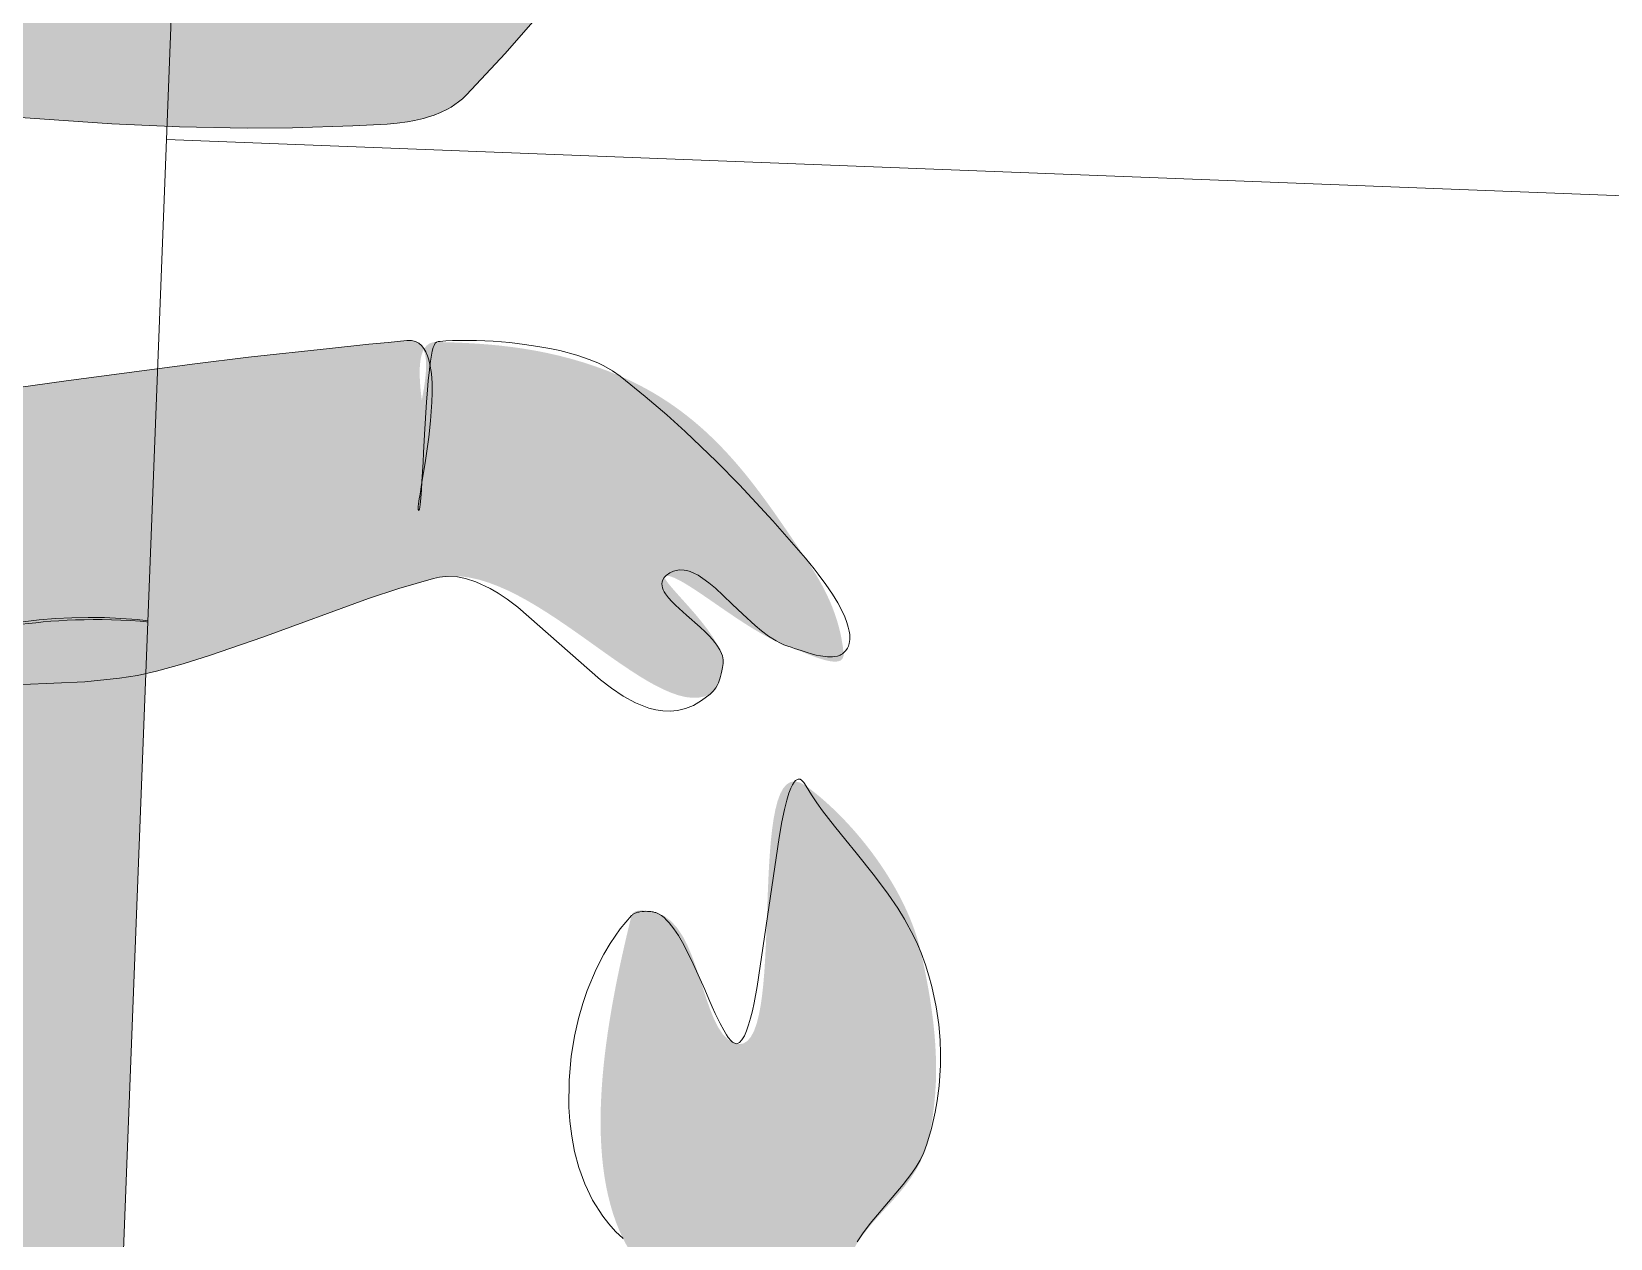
# Model space of a CAD drawing. Header units: millimetres. Extents: x 17924 to 83548, y -4690 to 56252.
# Drawn here: x 79420.5 to 79854.4, y 51756.9 to 52088.5 of the extents above; entities that cross this region are included whole.
import ezdxf

# ---------------------------------------------------------------- set-up
doc = ezdxf.new("R2010")
doc.units = ezdxf.units.MM
doc.header["$MEASUREMENT"] = 0
for name, color, linetype, lineweight in [('FURN-FREE', 1, 'Continuous', 0), ('PRES-FILL', 7, 'Continuous', 0), ('PRES-PEOP', 42, 'Continuous', 0)]:
    doc.layers.add(name, color=color, linetype=linetype, lineweight=lineweight)

# ---------------------------------------------------------------- blocks, each defined once
blk = doc.blocks.new('ANT_11')
at = {"color": 0, "linetype": 'ByBlock', "lineweight": -2}
for p, q in [((-190.0079999999871, -176.9710000000341), (-240.1239999999889, -227.2660000000178)), ((-180.8859999999986, -184.8450000000157), (-231.6219999999812, -235.7580000000016)), ((-240.1019999999735, -235.7510000000184), (-240.1239999999852, -235.7600000000384))]:
    blk.add_line(p, q, dxfattribs=at)
for centre, radius, start, end in [((-235.8759852194598, -231.491388148861), 6.000000000000006, 135.1867472222222, 225.1567888888889), ((-235.8691630907961, -231.5142489645223), 6.000000000000013, 224.9720888888888, 315.070525)]:
    blk.add_arc(centre, radius, start, end, dxfattribs=at)
at = {"color": 0, "linetype": 'ByBlock', "lineweight": -2, "extrusion": (0, 0, -0.9999999999999998)}
blk.add_ellipse((5.602729983107565, -66.64335468209174), major_axis=(-249.9564442699204, 4.666472751250908), ratio=0.7200000000000006, start_param=4.7115489922008, end_param=6.283185307179586, dxfattribs=at)
blk = doc.blocks.new('*U83')
at = {"extrusion": (0, 0, -1)}
h = blk.add_hatch(color=7, dxfattribs=at)
edge = h.paths.add_edge_path()
edge.add_arc((189.5230698579689, 3.894953851111495), 436.8134136936625, 181.1704888888889, 216.0554083333334, ccw=False)
edge.add_line((-247.1991972945398, -5.028036447511113), (-248.1122242495767, -5.046691238017956))
edge.add_arc((201.1721346928534, -2.019808004082734), 449.2945550665204, 145.5010833333334, 180.3860027777778, ccw=False)
edge.add_ellipse((-178.4381762329576, 231.5083815634316), major_axis=(-9.330090363337064, -20.94804797271573), ratio=0.923917886615076, start_angle=90.93216388888891, end_angle=180, ccw=False)
edge.add_line((-158.93467380316, 223.2300806680323), (-158.9509580197773, 223.2407149623832))
edge.add_arc((738.9849474954972, -123.8838094883686), 962.6963830246395, 158.8644694444445, 161.6479117317408)
edge.add_line((-174.7483423471422, 179.2264030120532), (-174.8475005683285, 179.2592964940231))
edge.add_line((-174.8475005683285, 179.2592964940231), (-174.7632560480706, 179.1814415873559))
edge.add_arc((738.9849474954972, -123.8838094883686), 962.6963830246395, 161.6507310214406, 167.9826)
edge.add_line((-202.6133815909998, 76.55798393367513), (-202.6133855943626, 76.55796512744928))
edge.add_ellipse((-185.3627297544008, 78.62026789307856), major_axis=(11.42001704835106, 18.85645010637372), ratio=0.710141361513294, start_angle=119.0379527777778, end_angle=229.6584777777778)
edge.add_line((-182.5489720905462, 60.2323849607892), (-182.7609163116576, 60.28017894514051))
edge.add_ellipse((70.28633080802683, 3.22126388597826), major_axis=(-259.9547020407177, -4.853131661300878), ratio=0.96153846153846, start_angle=323.43319051925664, end_angle=345.69466111111115, ccw=False)
edge.add_line((-141.2796922553534, 148.2373896328209), (-141.2795005683147, 148.2372964940441))
edge.add_line((-141.2795005683147, 148.2372964940441), (-141.2796552746731, 148.2374394665312))
edge.add_ellipse((70.28633080802683, 3.22126388597826), major_axis=(-259.9547020407177, -4.853131661300878), ratio=0.96153846153846, start_angle=270, end_angle=323.43317649861206, ccw=False)
edge.add_line((65.61985805675795, 253.1777081558939), (65.619381362485, 253.1770107808297))
edge.add_ellipse((70.28585411373933, 3.220566510932258), major_axis=(-4.666472751250971, 249.9564442699204), ratio=0.720000000000001, start_angle=-90.04779895583567, end_angle=0, ccw=False)
edge.add_line((250.2583243620651, 6.371899793581038), (250.2582958129518, 6.373381804277199))
edge.add_line((250.2582958129351, 6.373381804274686), (250.25835027844, 6.370465271520516))
edge.add_line((250.2583502784466, 6.370465271524292), (250.2583243620631, 6.371899793581223))
edge.add_ellipse((70.29369377164403, 2.800639684097405), major_axis=(-4.731426504006933, 253.4356479310827), ratio=0.7101157289572861, start_angle=180, end_angle=270.04779272652974, ccw=False)
edge.add_line((75.02512027566263, -250.6350082469944), (75.02560038452793, -250.634500917331))
edge.add_ellipse((70.35912763325905, -0.6780566474044463), major_axis=(-259.9547020407177, -4.853131661300878), ratio=0.96153846153846, start_angle=13.919233333333295, end_angle=90, ccw=False)
edge.add_line((-180.8396707460925, -65.51667338454354), (-182.3148174292, -65.89743086454473))
edge.add_ellipse((-185.5519017691986, -84.89032965886508), major_axis=(12.11588146826803, -18.41705503726557), ratio=0.7751110379519799, start_angle=129.7219388888889, end_angle=240.9620472222222)
edge.add_line((-203.9136546580557, -84.16156648722244), (-203.9136485167255, -84.16158838126285))
edge.add_arc((731.623036994366, 178.2582157786601), 971.6445047199426, 195.6689083333333, 204.786883102424)
edge.add_line((-150.507241983214, -229.0981570245458), (-150.5065005683136, -229.1007035059665))
edge.add_line((-150.5065005683136, -229.1007035059665), (-150.5061343833659, -229.1005555235788))
edge.add_line((-150.5061343833659, -229.1005555235788), (-150.5055005683244, -229.0987035059734))
edge.add_line((-150.5055005683244, -229.0987035059734), (-150.5383184758102, -228.9914209544877))
edge.add_ellipse((-169.6711985432921, -238.089789751888), major_axis=(-19.0190367966044, -9.336634261293675), ratio=0.7660621444968636, start_angle=90, end_angle=179.0678361111111, ccw=False)
edge.add_line((-162.5187564786611, -252.6595538665424), (-163.6179454810772, -253.1991566765755))
at = {"color": 0}
blk.add_rational_spline([(163.6179454810626, -253.1991566765719), (244.395638061862, -142.2440036543048), (247.1991972945398, -5.028036447511113), (247.6557107720582, -5.037363842762716), (248.1122242495767, -5.046691238017956), (249.0632559276273, 136.1162228151916), (169.1080861778319, 252.4564290876879), (150.0661567962525, 243.975309043275), (158.9346738031454, 223.2300806680214), (158.9428159114614, 223.2353978152059), (158.9509580197773, 223.2407149623832), (167.384311715854, 201.4254568799588), (174.7483423471422, 179.2264030120677), (174.7979214577354, 179.2428497530418), (174.8475005683285, 179.2592964940231), (174.8053783081996, 179.2203690406895), (174.7632560480706, 179.1814415873559), (191.5264878287999, 128.6399398121866), (202.6133815909852, 76.55798393368241), (202.6133835926739, 76.5579745305622), (202.6133855943626, 76.55796512744928), (207.6479790385492, 47.05271919769075), (182.5489720905753, 60.23238496079648), (182.6549442010873, 60.25628195296304), (182.7609163116576, 60.28017894514051), (171.0129643532273, 108.1699772470056), (141.2796922553534, 148.2373896328099), (141.2795964118268, 148.2373430634252), (141.2795005683147, 148.2372964940441), (141.2795779215085, 148.2373679802877), (141.2796552746731, 148.2374394665312), (65.21804999948654, 250.7350764623698), (-65.61985805678705, 253.1777081559012), (-65.6196197096142, 253.1773594683618), (-65.619381362485, 253.1770107808297), (-245.7382225845795, 256.5396752922825), (-250.2583243620611, 6.37189979357936), (-250.2583100890624, 6.372640798970679), (-250.2582958129642, 6.373381804281962), (-250.2583230456803, 6.37192353789942), (-250.25835027844, 6.370465271520516), (-250.258337321764, 6.371182532588136), (-250.2583243620611, 6.37189979357936), (-255.143941914881, -247.2723441011549), (-75.02512027566263, -250.6350082469871), (-75.02536033009528, -250.6347545821664), (-75.02560038452793, -250.634500917331), (128.3684962365078, -254.4316945140672), (180.8396707460925, -65.51667338452171), (181.5772440876608, -65.70705212454413), (182.3148174292, -65.89743086454473), (209.2685806552181, -53.96520079177208), (203.9136546580412, -84.16156648723336), (203.9136515873979, -84.16157743424264), (203.9136485167255, -84.16158838126285), (182.9888989878091, -158.7591245014337), (150.507241983214, -229.0981570245385), (150.5068712757493, -229.0994302652543), (150.5065005683136, -229.1007035059665), (150.5063174758543, -229.1006295147745), (150.5061343833659, -229.1005555235788), (150.5058174758451, -229.0996295147743), (150.5055005683244, -229.0987035059734), (150.5219095220818, -229.0450622302269), (150.5383184758102, -228.9914209544877), (143.8066565910995, -243.4735979856268), (162.5187564787047, -252.6595538665533), (163.0683509798837, -252.9293552715571), (163.6179454810626, -253.1991566765719)], [1, 0.954018458761833, 1, 1, 1, 0.954018458761833, 1, 0.7128353987122346, 1, 1, 1, 0.9997050096312174, 1, 1, 1, 1, 1, 0.9984737766805626, 1, 1, 1, 0.5691322564512941, 1, 1, 1, 0.9811892478442809, 1, 1, 1, 1, 1, 0.8932412642455915, 1, 1, 1, 0.7068117680607829, 1, 0.9999999999957255, 1, 1, 1, 0.999999999995883, 1, 0.7068118065158087, 1, 1, 1, 0.7875766260787885, 1, 1, 1, 0.5646781698281227, 1, 1, 1, 0.9968360298930732, 1, 1, 1, 1, 1, 1, 1, 1, 1, 0.7128353987122346, 1, 1, 1], degree=2, knots=[0, 0, 0, 0.03448275862068965, 0.03448275862068965, 0.06896551724137931, 0.06896551724137931, 0.1034482758620689, 0.1034482758620689, 0.1379310344827586, 0.1379310344827586, 0.1724137931034482, 0.1724137931034482, 0.2068965517241378, 0.2068965517241378, 0.2241379310344826, 0.2241379310344826, 0.2413793103448275, 0.2413793103448275, 0.2758620689655172, 0.2758620689655172, 0.3103448275862069, 0.3103448275862069, 0.3448275862068964, 0.3448275862068964, 0.3793103448275861, 0.3793103448275861, 0.4137931034482755, 0.4137931034482755, 0.4310344827586206, 0.4310344827586206, 0.4482758620689654, 0.4482758620689654, 0.4827586206896549, 0.4827586206896549, 0.5172413793103448, 0.5172413793103448, 0.5517241379310345, 0.5517241379310345, 0.5862068965517239, 0.5862068965517239, 0.6206896551724138, 0.6206896551724138, 0.6551724137931033, 0.6551724137931033, 0.6896551724137929, 0.6896551724137929, 0.7241379310344825, 0.7241379310344825, 0.7586206896551724, 0.7586206896551724, 0.7931034482758622, 0.7931034482758622, 0.8275862068965517, 0.8275862068965517, 0.8620689655172412, 0.8620689655172412, 0.8965517241379309, 0.8965517241379309, 0.9051724137931034, 0.9051724137931034, 0.9137931034482757, 0.9137931034482757, 0.9224137931034483, 0.9224137931034483, 0.9310344827586206, 0.9310344827586206, 0.9655172413793103, 0.9655172413793103, 1, 1, 1], dxfattribs=at)
at = {"color": 0, "linetype": 'Continuous', "lineweight": 0, "rotation": 270}
blk.add_blockref('ANT_11', (-3.642499431662145, 8.823296494039823), dxfattribs=at)
blk = doc.blocks.new('SERIES 7_11')
at = {"color": 0, "linetype": 'Continuous', "lineweight": 0, "rotation": 89.99999999999997}
blk.add_blockref('*U83', (-5.046691238014319, -248.1122242495767), dxfattribs=at)
blk = doc.blocks.new('*U147')
at = {"color": 7, "linetype": 'ByBlock', "lineweight": -2}
blk.add_wipeout([(-341.44641953966493, 913.8688648293748), (410.9570127338445, 884.7916420746908), (341.44637451484573, -913.8685400458489), (-410.9570577586637, -884.7913172911649)], dxfattribs=at).dxf.layer = 'PRES-FILL'
at = {"layer": 'FURN-FREE', "linetype": 'ByBlock', "lineweight": -2, "flags": 128}
blk.add_lwpolyline([(-410.9570577586783, -884.7913172911649), (-341.4464195396649, 913.8688648293755), (410.9570127338593, 884.7916420746915), (341.446374514846, -913.8685400458489), (-410.9570577586783, -884.7913172911649)], close=True, dxfattribs=at)
blk = doc.blocks.new('*U148')
at = {"color": 7, "linetype": 'ByBlock', "lineweight": -2}
blk.add_wipeout([(-341.4464195396576, 913.8688648293748), (410.9570127338446, 884.7916420746908), (341.44637451484584, -913.8685400458489), (-410.9570577586564, -884.7913172911649)], dxfattribs=at).dxf.layer = 'PRES-FILL'
at = {"layer": 'FURN-FREE', "linetype": 'ByBlock', "lineweight": -2, "flags": 128}
blk.add_lwpolyline([(-410.957057758671, -884.7913172911649), (-341.4464195396577, 913.8688648293755), (410.9570127338666, 884.7916420746915), (341.446374514846, -913.8685400458489), (-410.957057758671, -884.7913172911649)], close=True, dxfattribs=at)
blk = doc.blocks.new('*U144')
at = {"layer": 'PRES-FILL', "color": 7, "linetype": 'ByBlock', "lineweight": -2, "rotation": 90}
blk.add_blockref('*U147', (-14.53843956303899, -376.201850945552), dxfattribs=at)
blk.add_blockref('*U148', (-43.61566231772304, -1128.605283219062), dxfattribs=at)
blk = doc.blocks.new('*U149')
at = {"layer": 'PRES-FILL', "linetype": 'ByBlock', "lineweight": -2}
h = blk.add_hatch(color=0, dxfattribs=at)
edge = h.paths.add_edge_path(flags=16)
edge.add_spline(control_points=[(-87.07831214771431, -291.0744552105898), (-88.89239608471689, -288.4548494401097), (-89.38684500839736, -283.2889002702868), (-89.4902516684233, -277.4036297993007)], knot_values=[0, 0, 0, 0, 1, 1, 1, 1], degree=3, periodic=0)
edge.add_spline(control_points=[(-89.4902516684233, -277.4036297993007), (-94.07544578357192, -264.2978469137888), (-102.2647964179487, -248.1244687475701), (-94.97166972408013, -247.5728208029614), (-87.9513761526614, -247.0418098000519), (-89.72454525638022, -264.0690811901877), (-89.4902516684233, -277.4036297993007)], knot_values=[0, 0, 0, 0, 0.5095306753181346, 0.5095306753181346, 0.5095306753181346, 1, 1, 1, 1], degree=3, periodic=0)
edge.add_spline(control_points=[(-89.4902516684233, -277.4036297993007), (-87.52906642857124, -283.0092524418287), (-86.22724547806138, -288.0536722698598), (-87.07831214771431, -291.0744552105898)], knot_values=[0, 0, 0, 0, 1, 1, 1, 1], degree=3, periodic=0)
edge.add_spline(control_points=[(-87.07831214771431, -291.0744552105898), (-85.95999222937098, -292.6893514408584), (-84.34017201395181, -293.3365619410179), (-82.00130538470694, -292.5880610099848), (-63.59383381527732, -286.6971694839594), (-44.85866232332774, -280.6748171649233), (-26.44999149462092, -274.1039725800219), (-3.97733023649198, -266.0825154139602), (18.35495155211538, -258.1142490278435), (40.76494914462091, -249.8098054022121), (62.09082103249966, -241.9071048271726), (84.0254556608561, -234.3002088238427), (102.036338375372, -220.2868875461718), (117.4488240068895, -208.2952424799441), (129.9151441368449, -193.2241611071513), (142.6432244093739, -178.5923170648457), (163.0005941387935, -155.1900558744092), (182.8546414145967, -131.3060623629426), (203.2343677893514, -107.9247166534187), (213.1979345754517, -96.49367016923497), (224.2374659782072, -86.03110257819935), (234.3364193446469, -74.70105654421786), (246.7178919629514, -60.81024532424635), (254.7748833751684, -44.37492258180282), (259.7027346673713, -25.00474835188652), (268.8092894337751, 10.79088386117655), (269.3557246566634, 46.90065336131374), (252.6851600430091, 77.86553913385433), (241.2536237630411, 99.09914599222247), (227.3397290832945, 117.7993371364137), (211.966218272064, 135.6688070436066), (198.2174307192763, 151.6497725143417), (184.4468728898064, 167.5986870604829), (170.5998475073429, 183.4938566907222), (153.8705150601454, 202.6976618187909), (137.0851828110317, 221.9010084819602), (119.8497930294252, 240.5959913312254), (106.8232585273072, 254.7256885524839), (88.38601897297485, 262.3861756958795), (71.07116077227693, 271.4910562303266), (49.31172820176289, 282.9330808633968), (28.25311481850804, 292.6512301065668), (3.265834411547985, 297.327335357113), (-21.50146026012953, 301.9622726039088), (-44.73838342509407, 298.5593976669043), (-68.35236469293886, 290.7234910957341), (-91.13489496562397, 283.1634876956814), (-111.8712580557476, 273.757788462317), (-130.4584782136808, 259.7759117501701), (-157.4580053186364, 239.4660399101849), (-182.7918153615465, 217.5136692575034), (-207.6003872519068, 194.9019255928724), (-226.2076064091088, 177.9423975816317), (-243.9963418850675, 159.9594654293323), (-260.3465887236089, 140.7443127179722), (-265.3696622714924, 134.841091423732), (-270.0630620164739, 127.4894450132706), (-269.8281436665711, 119.5425549638749), (-269.0001458406623, 91.53279035793093), (-265.0361819725658, 65.12352676317096), (-263.1618364924216, 37.95410509096109), (-261.1843437510834, 9.289520726670162), (-260.2340487209731, -19.56111516160308), (-257.9202655615227, -48.25189084419981), (-257.6397211215808, -51.73062547019799), (-254.9934591089841, -54.59069810863002), (-254.183716304964, -58.03427320504852), (-253.3515663618164, -61.5731386399857), (-253.2291796873178, -65.17489315886633), (-253.4760670081887, -68.77246832681703), (-254.4084206014377, -82.3584723509266), (-267.5626279749704, -92.20125338995422), (-268.1809031531884, -106.6588880038762), (-268.9817591903702, -125.38596030396), (-262.4752963332285, -142.6908594273555), (-255.5529541847936, -157.7631315542094), (-248.2408484707412, -173.6840503381973), (-230.6169023986731, -188.9544215020287), (-215.094516461395, -195.9084356162057), (-194.6235048089729, -205.0794293369981), (-227.5421476998308, -119.8030906882777), (-210.4050449188508, -122.7259414140426), (-200.6489644701069, -124.3899080240517), (-194.8665631468466, -152.8433226549823), (-181.9270150395605, -153.2528445356438), (-179.8478432335978, -153.318647942433), (-175.6591534205072, -153.3011556875863), (-175.5916423200542, -151.0476115536439), (-174.6981617056008, -121.2229162775184), (-175.9042505497346, -84.15658467018511), (-191.9475750214187, -63.78702212477219), (-196.1806730426179, -58.41242815861187), (-202.363111061044, -54.4716279420245), (-209.6942834992806, -51.72211669215176)], knot_values=[0, 0, 0, 0, 0.004098381531734696, 0.004098381531734696, 0.004098381531734696, 0.03635368013720219, 0.03635368013720219, 0.03635368013720219, 0.07572982011414187, 0.07572982011414187, 0.07572982011414187, 0.1132010653974124, 0.1132010653974124, 0.1132010653974124, 0.14526640270913, 0.14526640270913, 0.14526640270913, 0.1965519000639748, 0.1965519000639748, 0.1965519000639748, 0.2216251747810174, 0.2216251747810174, 0.2216251747810174, 0.25236539637566, 0.25236539637566, 0.25236539637566, 0.3091726121130702, 0.3091726121130702, 0.3091726121130702, 0.3481271264153437, 0.3481271264153437, 0.3481271264153437, 0.3829647993414165, 0.3829647993414165, 0.3829647993414165, 0.4250540564899624, 0.4250540564899624, 0.4250540564899624, 0.4568651827461615, 0.4568651827461615, 0.4568651827461615, 0.4968419500255261, 0.4968419500255261, 0.4968419500255261, 0.5364667654958765, 0.5364667654958765, 0.5364667654958765, 0.5746963866582342, 0.5746963866582342, 0.5746963866582342, 0.630228181300859, 0.630228181300859, 0.630228181300859, 0.6718787961638446, 0.6718787961638446, 0.6718787961638446, 0.6846745725113127, 0.6846745725113127, 0.6846745725113127, 0.7297748169105458, 0.7297748169105458, 0.7297748169105458, 0.7773569765908894, 0.7773569765908894, 0.7773569765908894, 0.78312627708974, 0.78312627708974, 0.78312627708974, 0.7890552252170661, 0.7890552252170661, 0.7890552252170661, 0.8114455046014806, 0.8114455046014806, 0.8114455046014806, 0.8404477855449914, 0.8404477855449914, 0.8404477855449914, 0.8710830444871903, 0.8710830444871903, 0.8710830444871903, 0.9114849997865957, 0.9114849997865957, 0.9114849997865957, 0.9344856628054873, 0.9344856628054873, 0.9344856628054873, 0.9381814897131244, 0.9381814897131244, 0.9381814897131244, 0.9870941822375215, 0.9870941822375215, 0.9870941822375215, 1, 1, 1, 1], degree=3, periodic=0)
edge.add_line((-209.6942834992806, -51.72211669215176), (-193.9554313921253, -0.02416496869409457))
edge.add_spline(control_points=[(-193.9554313921253, -0.02416496869409457), (-187.0334699935629, 22.71264097993844), (-179.5682325628004, 45.27655141681316), (-171.546161338425, 67.66414764717047), (-163.0286974003247, 91.43426115246257), (-139.597424702326, 107.5570674201881), (-118.7270846086467, 121.8980210750015), (-107.4085535302875, 129.6754951798212), (-96.13803730571817, 136.5337036815472), (-80.50538087009045, 136.889317852736), (-68.37265735138499, 137.1653149897029), (-58.48686090827687, 133.788806689874), (-50.14550819518627, 127.2132180820481)], knot_values=[0, 0, 0, 0, 0.3242048070790112, 0.3242048070790112, 0.3242048070790112, 0.6684304659642469, 0.6684304659642469, 0.6684304659642469, 0.8551130404015013, 0.8551130404015013, 0.8551130404015013, 1, 1, 1, 1], degree=3, periodic=0)
edge.add_line((-50.14550819518627, 127.2132180820481), (-43.44551937066717, 121.931536357064))
edge.add_spline(control_points=[(-43.44551937066717, 121.931536357064), (-52.97537610729341, 111.9743174005416), (-61.70828375140263, 101.2227619635087), (-66.21967390885402, 86.38209284508775), (-72.00109886939754, 67.36351722244581), (-70.56204819519189, 51.92159684376384), (-65.78859446718707, 32.36011425747711), (-60.91834914840001, 12.4019823846611), (-52.41068678941519, -3.899051625005086), (-40.46282677569252, -16.59624482724757), (-29.76929379778448, -27.9604434435314), (-15.70692158867314, -35.86571801298123), (4.085994196764659, -37.78828460554359), (21.39602580967767, -39.46967853732349), (32.80868237356481, -32.61645050879451), (46.03115763617097, -27.68787525540392), (56.11757800570922, -23.92824017643579), (63.9562968332466, -4.318340353158419), (73.36998533710721, -9.364488506849739), (78.1778326130734, -11.94170461560134), (80.01234252595168, -18.39455939165782), (82.95708621910308, -23.17112827469828), (90.37560748163378, -35.20446003900724), (104.8919222977129, -43.48754374752752), (103.9488796295191, -59.94721314539493), (102.6316696437716, -82.93752061140549), (81.87161202233983, -92.77921701141167), (71.79374211271352, -109.5896862432273), (62.75094410454039, -124.6735957450437), (56.88481326241163, -143.0784906290646), (45.74386686026992, -155.8284881344443), (27.61782189119549, -176.5724195560615), (-8.65840409618977, -176.646729401371), (-33.86351756977092, -189.2710082729172), (-57.29500610371178, -201.0069461388048), (-80.00715993152699, -218.5647198101942), (-102.9092625649646, -230.2106602262211), (-126.4267073183, -242.1695080541685), (-170.3451343521592, -203.4649171256606), (-183.9370973616169, -215.0859390001569), (-185.4372476237768, -216.3685557200224), (-186.1864357418672, -221.3471233283926), (-185.6590915353736, -224.0190201072546), (-183.9894642690779, -232.4785265553364), (-161.5987339165295, -243.6861511579482), (-165.304747505128, -244.3993410344701), (-170.2820739892195, -245.3571839500801), (-189.8162513641873, -233.9521160573786), (-202.0941385273327, -232.4393783164996), (-206.979071861424, -231.8375139307464), (-219.1576623974688, -228.4554485970875), (-217.4211306994985, -233.8441241850087), (-214.2524660100171, -243.676888008602), (-208.3265807279677, -250.7895085956989), (-201.6973211800359, -257.1143157226034), (-184.8370183137158, -273.2002998294338), (-168.6169997198158, -289.9416467815608), (-141.3669247969956, -295.3527005507203), (-121.8067194644682, -299.236775111669), (-104.2733657353092, -296.6543974041851), (-90.11643816900323, -293.8974959615152), (-88.45242821298598, -293.5734488526068), (-87.50048847752623, -292.5729312999756), (-87.07831214771431, -291.0744552105898)], knot_values=[0, 0, 0, 0, 0.0445675321191511, 0.0445675321191511, 0.0445675321191511, 0.1016815997639398, 0.1016815997639398, 0.1016815997639398, 0.1599537725823565, 0.1599537725823565, 0.1599537725823565, 0.2121083342373425, 0.2121083342373425, 0.2121083342373425, 0.2577204674264914, 0.2577204674264914, 0.2577204674264914, 0.2925144935189276, 0.2925144935189276, 0.2925144935189276, 0.3102848248294786, 0.3102848248294786, 0.3102848248294786, 0.3550525854241348, 0.3550525854241348, 0.3550525854241348, 0.4175826737119677, 0.4175826737119677, 0.4175826737119677, 0.4736904586800346, 0.4736904586800346, 0.4736904586800346, 0.5649764407445235, 0.5649764407445235, 0.5649764407445235, 0.6498388415546573, 0.6498388415546573, 0.6498388415546573, 0.7369813565731338, 0.7369813565731338, 0.7369813565731338, 0.746599309966639, 0.746599309966639, 0.746599309966639, 0.7770507628045908, 0.7770507628045908, 0.7770507628045908, 0.817948298408715, 0.817948298408715, 0.817948298408715, 0.8342199689575515, 0.8342199689575515, 0.8342199689575515, 0.8639110295738617, 0.8639110295738617, 0.8639110295738617, 0.9394247835290591, 0.9394247835290591, 0.9394247835290591, 0.9936288375354178, 0.9936288375354178, 0.9936288375354178, 1, 1, 1, 1], degree=3, periodic=0)
at = {"layer": 'PRES-PEOP', "color": 0, "linetype": 'ByBlock', "lineweight": -2, "flags": 128}
for points in [[(-191.9475750214187, -63.78702212477219), (-189.5040250643069, -65.26958919978642), (-187.2617293823132, -66.88296579565213), (-185.206169463112, -68.6030276829697), (-181.5482860857883, -72.3428255036124), (-178.5052971238911, -76.28965615406923), (-175.9891626619501, -80.32973748685617), (-173.9238513571327, -84.37696573405992), (-172.2437142676936, -88.3672242785542), (-170.89208180469, -92.2537867166102), (-169.8200524298882, -96.0036108076747), (-168.3147673977073, -103.2412634664797), (-167.5325968429242, -109.7093551780708), (-167.2534597970225, -115.4001676263724), (-167.3166051426961, -120.3551464028133), (-167.6052678502456, -124.6395883325895), (-168.0352562648768, -128.3275830794882), (-169.1828798342322, -134.5897656260349), (-170.3707681088708, -139.0782116482442), (-171.4441127944156, -142.300549698426), (-173.3449133019021, -146.8623391751025), (-175.5916423200542, -151.0476115536439), (-175.7036089897156, -151.215258202632), (-175.8262205245992, -151.3704554177821), (-176.100216067789, -151.6513642717036), (-176.3961843057477, -151.8915964403568), (-176.7034226031683, -152.0970836052584), (-177.0138357816613, -152.2728724790941), (-177.3213960358989, -152.4232606597652), (-177.6217073328153, -152.5519110236637), (-178.2077751382894, -152.7620054489817), (-178.7350675093912, -152.9138326091779), (-179.1990503989073, -153.0232663653733), (-179.6013423318655, -153.1018234464864), (-179.9467115394364, -153.1578829062055), (-180.5265492062172, -153.2287533998315), (-180.9325004081475, -153.2602400729083), (-181.2159770212311, -153.2722730140522), (-181.4147901353426, -153.2750381161313), (-181.6878592868015, -153.2695082826685), (-181.9270150395605, -153.2528445356438), (-182.7723450115736, -153.0926194071944), (-183.6178674563271, -152.7960780844733), (-184.4597711638926, -152.384577894496), (-185.2947951085225, -151.8769934569136), (-186.1201668382128, -151.289975306805), (-187.7589403759921, -149.9106741459691), (-189.3335253903351, -148.3634662617551), (-190.833994849876, -146.7256945962727), (-192.2543686538993, -145.0554226736713), (-194.928652034956, -141.6672728101839), (-199.5227959751501, -135.4008429147507), (-201.17636442605, -133.0994515325583), (-202.5761802479537, -131.1697543575283), (-203.7578344365611, -129.5733349189686), (-204.7539239908219, -128.2655376250477), (-205.5933054127818, -127.2018574800168), (-206.9817719145067, -125.5530820840504), (-207.9488301371603, -124.5216283836198), (-208.6283581552707, -123.878834218398), (-209.5681391137332, -123.1479462350544), (-209.9999760732608, -122.8963000448421), (-210.4050449188508, -122.7259414140426), (-211.2457288901351, -122.6931477971957), (-211.9189719208516, -123.1504615921876), (-212.4476372963836, -124.021009457545), (-212.8519764119264, -125.2369664150174), (-213.1499009645631, -126.73860447068), (-213.3572282067762, -128.4734356990375), (-213.48790184682, -130.3954407113924), (-213.5541909374588, -132.4643742859771), (-213.5668688748556, -134.6451407124114), (-213.4652226238832, -139.3008626795054), (-210.750367791843, -180.5203447433742), (-210.6044036264066, -184.9221675002336), (-210.5898442481703, -188.3628860510507), (-210.6796920822817, -191.0028315913805), (-210.8475374018453, -192.9913929989852), (-211.0698757624195, -194.4601391920296), (-211.3270017938048, -195.5207514284702), (-211.6031124074943, -196.2655724643118), (-211.8860041874868, -196.7694465446548), (-212.4792619095097, -197.3000020137988), (-213.0109771955467, -197.3878397316294), (-213.4612373591081, -197.2699259672809), (-214.2233460126008, -196.7836297858594), (-215.094516461395, -195.9084356162057), (-216.9431585414713, -193.9037306267564), (-218.8887217529991, -192.0076651012641), (-220.8765170277038, -190.2103108446026), (-224.9574756220973, -186.7721050899854), (-228.8168392954685, -183.670464938361), (-232.3390673426184, -180.8681465314439), (-238.6375727081468, -175.722453588809), (-243.3068061953527, -171.623759817885), (-246.6843764396035, -168.3939929441549), (-249.108109938592, -165.8751712358062), (-252.5086330776103, -161.9285341158102), (-254.0805297094339, -159.8743513257796), (-255.5529541847936, -157.7631315542094), (-257.4047188281838, -154.8239074322337), (-259.0111872029811, -152.0029769082612), (-260.403537194361, -149.3069495555828), (-262.7180917376536, -144.1373304133012), (-264.4271269746241, -139.5152504266734), (-265.6809633134981, -135.4154726228735), (-266.5934675779281, -131.7991600067035), (-267.2508063731075, -128.6216903141758), (-268.0848495583632, -123.054327134887), (-268.4467165475071, -118.8930449340551), (-268.570094551018, -115.7912510284805), (-268.5177025775338, -111.1860857822903), (-268.1809031531884, -106.6588880038762), (-267.7981961938785, -104.2546962107881), (-267.2342927923746, -102.0345260632748), (-266.5500289969495, -99.97761912200076), (-265.7921000140486, -98.06654520111624), (-264.1325144066504, -94.51467941050942), (-257.4786575338949, -82.0695832768979), (-256.0261090453132, -78.86778199556284), (-255.0943708284613, -76.42123415876995)], [(40.76494914462091, -249.8098054022121), (7.179532870984985, -262.03921905483), (-26.44999149462092, -274.1039725800219), (-40.45319627050776, -278.9852138227288), (-61.69255383084237, -286.0139159115788), (-72.0484787831083, -289.3650337669533), (-77.08593230581027, -290.9934619253036), (-82.00130538470694, -292.5880610099848), (-83.24771084923123, -292.8542548067926), (-84.36881731300673, -292.8293482378649), (-85.37699652161973, -292.5561761487625), (-86.28342774654448, -292.072674595649), (-87.09821057663066, -291.412387838529), (-87.83046718075639, -290.6049254644167), (-88.48843501580996, -289.6763744054333), (-89.07955086464062, -288.6496701695723), (-89.61052700699656, -287.5449311961129), (-90.5289733796235, -285.1292213832348), (-91.26698783827305, -282.5822048374976), (-91.8599666806258, -279.9942020361777), (-92.3365500633372, -277.4315079868102), (-93.04758908745134, -272.3972802721255), (-93.5043016008567, -267.9024400529743), (-93.80234012806613, -264.0310201642278), (-94.00215297826799, -260.7780135210196), (-94.14156650728546, -258.0931159258762), (-94.24397487693932, -255.9066683109268), (-94.3236450185068, -254.1444617298839), (-94.38913307330222, -252.7356844040332), (-94.44546921808796, -251.6167362856213), (-94.49554292364337, -250.7326287737524), (-94.58877342675987, -249.4187474289356), (-94.66673122296925, -248.6456464651856), (-94.73159991321154, -248.1950206852489), (-94.84200754307676, -247.7413739407493), (-94.97166972408013, -247.5728208029614), (-95.0763139846531, -247.6837816536718), (-95.1212560635613, -248.0279650627635), (-95.11552747600945, -248.5694886895071), (-95.06710103983642, -249.2766255580937), (-94.98300221974205, -250.1213717183273), (-94.86940940718341, -251.0790565489588), (-94.73174419983116, -252.1279916229541), (-94.57475264483946, -253.2491544373479), (-94.21264347918623, -255.6842041379277), (-93.81556663647643, -258.2370323962678), (-93.40460060443729, -260.8223132352141), (-92.99512075750681, -263.3774638428295), (-92.19573328824481, -268.391552428584), (-90.85203517328773, -277.279973400975), (-90.41884663475503, -280.4507402321324), (-90.09202426233969, -283.0743073255726), (-89.85519684391329, -285.2196232623974), (-89.6917358503124, -286.9583787515148), (-89.58632586353633, -288.3582088389667), (-89.52564864432497, -289.4795095125883), (-89.49731761548901, -291.1827002156497), (-89.54718213937304, -292.2205755531322), (-89.62799220556917, -292.8512970108713), (-89.82408721599495, -293.5406124734727), (-90.11643816900323, -293.8974959615152), (-90.51710470004764, -294.0803300983243), (-91.05985062231775, -294.2839137178235), (-91.72339129884494, -294.5027983489126), (-92.4888097987714, -294.7322892753), (-94.29126506796456, -295.2154379778949), (-96.32946685042407, -295.6996788084361), (-98.51186088952818, -296.1661749055493), (-100.7680134461989, -296.6021762816381), (-103.0443535786471, -296.9995807296509), (-105.3007261477906, -297.3537945721328), (-109.7882787937851, -297.9431877175666), (-113.9135215040587, -298.3459606076503), (-117.6112264675903, -298.584245797465), (-120.8713340167596, -298.6868215251015), (-123.7140688217769, -298.683060671814), (-128.5939472208556, -298.4349862545059), (-132.1111627586215, -298.0197948496934), (-134.6332707119436, -297.5641401883913), (-136.4447191896033, -297.1347671145195), (-139.0106399002398, -296.3401518182654), (-141.3669247969956, -295.3527005507203), (-149.3302295780595, -291.3248363815655), (-156.1752494671673, -287.606571061202), (-162.0784782497067, -284.2104721019714), (-172.2356705409766, -277.9617728982703), (-179.7261648365238, -273.0329365870712), (-190.7919423450367, -265.2758720209531), (-201.6973211800359, -257.1143157226034), (-203.1673565725214, -255.963014308305), (-204.6278087576211, -254.7802190668299), (-206.0444385399314, -253.592174943813), (-208.7445982564532, -251.1957759068464), (-211.0564731826889, -248.9645064801443), (-212.9583789059543, -246.9480210336333), (-214.4749047415098, -245.160487615125), (-215.651972510459, -243.5961124502937), (-216.5424560650426, -242.2387299476832), (-217.1983222157287, -241.0675965628761), (-217.6667177093914, -240.0607802780287), (-217.9883769172011, -239.1970466843486), (-218.1973377923714, -238.4568210920261), (-218.3213462506683, -237.8225962092692), (-218.3977887396468, -236.7469488022616), (-218.330350118209, -235.9722935752361), (-218.2054633066728, -235.411295640879), (-217.8925290691113, -234.6048507585219), (-217.4211306994985, -233.8441241850087), (-217.1689127982827, -233.5429807363544), (-216.8963777062454, -233.2774914150359), (-216.6071897252114, -233.0439810717799), (-215.9810453481186, -232.6544818856055), (-215.3218170235923, -232.3598437763867), (-214.6470418403915, -232.1406827971514), (-213.9701039492211, -231.9813211557339), (-213.3010726379143, -231.8691011732444), (-212.6473812977201, -231.7938239580835), (-211.3647240411665, -231.7219215238147), (-210.1962195746746, -231.7222786737693), (-209.1508413200499, -231.7619542033935), (-207.3013981537806, -231.8967740050721), (-205.9250248763419, -232.0324417952361), (-203.9322916040546, -232.2515467024059), (-202.9890839943255, -232.3528870963491), (-202.0941385273327, -232.4393783164996), (-200.9090126508963, -232.5980288673309), (-199.7373778413312, -232.8510139262798), (-198.5825982079114, -233.1814582250081), (-196.298266288999, -234.0327025676961), (-194.1124946721975, -235.0432874230755), (-192.0366174230294, -236.136903295017), (-188.1136136755085, -238.4384518103325), (-184.6958475333813, -240.5611652753578), (-181.7567629023833, -242.3677999083739), (-179.2513152367319, -243.8199315632955), (-177.1277608250093, -244.9318545259739), (-175.3343095080054, -245.7429748400318), (-173.8226171838032, -246.3018106699747), (-172.5493776397052, -246.6571709357668), (-171.4768079785863, -246.8536869458912), (-170.5725216684659, -246.9299125684192), (-169.8090908989107, -246.9178801973467), (-168.5396874752769, -246.7062207411509), (-167.6468541450158, -246.3762608106044), (-167.0125531162485, -246.025747731619), (-166.1208890444104, -245.3242810769298), (-165.304747505128, -244.3993410344701), (-164.8952663209202, -243.739920247579), (-164.6592162431771, -243.1132954691711), (-164.5725450167083, -242.5167104800639), (-164.6138932767353, -241.9476908746874), (-164.7643187440844, -241.404015114822), (-165.0070473915548, -240.8836884629563), (-165.3272490134259, -240.3849195166986), (-165.711834870599, -239.9060990925645), (-166.149275302043, -239.4457812308974), (-167.1607629244681, -238.5618387227587), (-168.280009810449, -237.7397817030724), (-169.4539113894571, -236.9720595807012), (-170.6428149492422, -236.2525463755446), (-173.0346616021561, -234.8964387177839), (-177.3982883761346, -232.463909112179), (-178.979798968212, -231.5195395182673), (-180.2947511428938, -230.6738493537705), (-181.3728735356854, -229.9168294496631), (-182.2475336414936, -229.2399072539411), (-182.9514092591562, -228.6354826393363), (-184.0227323009167, -227.5480072815844), (-184.6726380298642, -226.7053728316387), (-185.0627110222704, -226.0569640016474), (-185.4749250933091, -225.0560976990237), (-185.5969608160231, -224.5422475688101), (-185.6590915353736, -224.0190201072546), (-185.7207991081377, -222.9800759592326), (-185.7619744514668, -222.03240209668), (-185.7709937439358, -221.1803660098522), (-185.7466876166436, -220.4218702846265), (-185.69305123089, -219.7512812103523), (-185.6161675054464, -219.1612522954383), (-185.5224990119459, -218.6438339212473), (-185.4180100758094, -218.1911257735046), (-185.307779166149, -217.7956397090165), (-185.0687064665108, -217.1065040716203), (-184.8474064596376, -216.5934728998109), (-184.6558846869884, -216.2116017478111), (-184.3246610460192, -215.6445879683597), (-183.9370973616169, -215.0859390001569), (-182.0251582853525, -212.8432240825787), (-180.0813800271862, -211.0931288026768), (-178.1172466332937, -209.7710527639138), (-176.1427969317738, -208.819550325934), (-174.1667765980237, -208.1875994600996), (-172.19677525101, -207.8299420847325), (-170.2393500073667, -207.706489072938), (-168.3001367870311, -207.7817837641778), (-164.4334278475144, -208.421725170454), (-160.6927455841214, -209.5393508637499), (-157.0998788383877, -210.9672323093109), (-153.668905448023, -212.578246246645), (-127.1921579879272, -227.3803865131631), (-123.9356642262574, -228.872544278609), (-121.1219251211878, -229.9885226461629), (-118.6925565654674, -230.7943311144772), (-114.5279952418496, -231.7566447843565), (-111.4888670949149, -232.0480600965384), (-109.2635291983024, -231.9930407101056), (-106.0222019534413, -231.4235848777607), (-104.448813847237, -230.9017156109767), (-102.9092625649646, -230.2106602262211), (-94.20512994796445, -225.5055108969973), (-86.65370182988408, -221.0783208535722), (-60.41783234626928, -204.5685835958429), (-47.23137474534451, -196.5393769057409), (-40.57648287012125, -192.7814754838182), (-33.86351756977092, -189.2710082729172), (-29.02426289748109, -187.0615591913665), (-24.32572557603999, -185.241511681772), (-15.19365317192569, -182.3220813315274), (1.31108579217107, -177.96505251895)]]:
    blk.add_lwpolyline(points, dxfattribs=at)
blk = doc.blocks.new('*U150')
at = {"layer": 'PRES-FILL', "linetype": 'ByBlock', "lineweight": -2}
h = blk.add_hatch(color=0, dxfattribs=at)
edge = h.paths.add_edge_path(flags=16)
edge.add_spline(control_points=[(-87.07831214767793, -291.0744552105898), (-88.89239608466596, -288.4548494400806), (-89.38684500836098, -283.2889002702723), (-89.49025166835054, -277.4036297992861)], knot_values=[0, 0, 0, 0, 1, 1, 1, 1], degree=3, periodic=0)
edge.add_spline(control_points=[(-89.49025166835054, -277.4036297992861), (-94.0754457835501, -264.2978469137597), (-102.2647964179268, -248.1244687475555), (-94.97166972403647, -247.5728208029323), (-87.95137615259591, -247.0418098000227), (-89.72454525633657, -264.0690811901877), (-89.49025166835054, -277.4036297992861)], knot_values=[0, 0, 0, 0, 0.5095306753181346, 0.5095306753181346, 0.5095306753181346, 1, 1, 1, 1], degree=3, periodic=0)
edge.add_spline(control_points=[(-89.49025166835054, -277.4036297992861), (-87.52906642853486, -283.0092524418142), (-86.22724547801045, -288.0536722698598), (-87.07831214767793, -291.0744552105898)], knot_values=[0, 0, 0, 0, 1, 1, 1, 1], degree=3, periodic=0)
edge.add_spline(control_points=[(-87.07831214767793, -291.0744552105898), (-85.95999222934915, -292.6893514408439), (-84.34017201390088, -293.3365619410033), (-82.00130538464873, -292.5880610099557), (-63.59383381523367, -286.6971694839303), (-44.8586623232768, -280.6748171648942), (-26.44999149456271, -274.1039725799928), (-3.977330236441048, -266.0825154139457), (18.35495155216631, -258.1142490278435), (40.76494914467185, -249.8098054021975), (62.09082103254332, -241.9071048271726), (84.0254556608852, -234.3002088238136), (102.0363383753865, -220.2868875461572), (117.4488240069186, -208.295242479915), (129.9151441368886, -193.2241611071513), (142.6432244094103, -178.5923170648166), (163.0005941388299, -155.1900558743946), (182.8546414146549, -131.3060623629281), (203.234367789395, -107.9247166533896), (213.197934575488, -96.49367016923497), (224.2374659782217, -86.03110257819935), (234.3364193446978, -74.70105654420331), (246.7178919629878, -60.81024532424635), (254.7748833752194, -44.37492258180282), (259.7027346674367, -25.00474835188652), (268.8092894338115, 10.79088386117655), (269.3557246566925, 46.90065336134285), (252.6851600430309, 77.86553913385433), (241.2536237630848, 99.09914599225158), (227.3397290833382, 117.7993371364137), (211.9662182720858, 135.6688070436066), (198.2174307193054, 151.6497725143563), (184.4468728898355, 167.5986870604975), (170.5998475073793, 183.4938566907658), (153.8705150601891, 202.6976618188055), (137.0851828110681, 221.9010084819747), (119.8497930294616, 240.5959913312399), (106.8232585273508, 254.7256885524985), (88.38601897300396, 262.3861756958941), (71.07116077232058, 271.4910562303558), (49.31172820178472, 282.9330808634113), (28.25311481854442, 292.6512301065959), (3.265834411584365, 297.327335357113), (-21.50146026010043, 301.9622726039379), (-44.73838342506497, 298.5593976669188), (-68.35236469291704, 290.7234910957341), (-91.13489496557304, 283.1634876956668), (-111.8712580557185, 273.757788462317), (-130.4584782136299, 259.7759117501846), (-157.4580053185709, 239.466039910214), (-182.7918153615028, 217.5136692575325), (-207.6003872518631, 194.901925592887), (-226.2076064090506, 177.9423975816608), (-243.9963418850093, 159.959465429376), (-260.346588723587, 140.7443127179868), (-265.3696622714342, 134.841091423732), (-270.063062016452, 127.4894450132851), (-269.8281436665347, 119.542554963904), (-269.0001458406259, 91.53279035793093), (-265.0361819725076, 65.12352676320006), (-263.1618364923997, 37.95410509096109), (-261.1843437510397, 9.289520726684714), (-260.2340487209221, -19.56111516154488), (-257.920265561479, -48.2518908441707), (-257.6397211215444, -51.73062547015434), (-254.993459108955, -54.59069810861547), (-254.1837163049349, -58.03427320503397), (-253.3515663617945, -61.57313863997115), (-253.2291796872669, -65.17489315883722), (-253.4760670081741, -68.77246832678793), (-254.4084206014231, -82.3584723509266), (-267.5626279749195, -92.20125338995422), (-268.1809031531229, -106.6588880038762), (-268.9817591903047, -125.38596030396), (-262.4752963331921, -142.6908594273409), (-255.5529541847209, -157.7631315541803), (-248.2408484707048, -173.6840503381973), (-230.6169023985931, -188.9544215020142), (-215.0945164613731, -195.9084356162057), (-194.6235048089438, -205.079429336969), (-227.5421476998017, -119.8030906882923), (-210.4050449187998, -122.7259414140426), (-200.6489644700778, -124.3899080240371), (-194.8665631468029, -152.8433226549823), (-181.9270150395387, -153.2528445356293), (-179.8478432335687, -153.3186479424185), (-175.6591534204636, -153.3011556875717), (-175.5916423200251, -151.0476115536294), (-174.6981617055499, -121.2229162775329), (-175.9042505497127, -84.15658467015601), (-191.9475750213896, -63.78702212474309), (-196.1806730425596, -58.41242815858277), (-202.3631110609786, -54.47162794199539), (-209.6942834992224, -51.72211669212265)], knot_values=[0, 0, 0, 0, 0.004098381531734696, 0.004098381531734696, 0.004098381531734696, 0.03635368013720219, 0.03635368013720219, 0.03635368013720219, 0.07572982011414187, 0.07572982011414187, 0.07572982011414187, 0.1132010653974124, 0.1132010653974124, 0.1132010653974124, 0.14526640270913, 0.14526640270913, 0.14526640270913, 0.1965519000639748, 0.1965519000639748, 0.1965519000639748, 0.2216251747810174, 0.2216251747810174, 0.2216251747810174, 0.25236539637566, 0.25236539637566, 0.25236539637566, 0.3091726121130702, 0.3091726121130702, 0.3091726121130702, 0.3481271264153437, 0.3481271264153437, 0.3481271264153437, 0.3829647993414165, 0.3829647993414165, 0.3829647993414165, 0.4250540564899624, 0.4250540564899624, 0.4250540564899624, 0.4568651827461615, 0.4568651827461615, 0.4568651827461615, 0.4968419500255261, 0.4968419500255261, 0.4968419500255261, 0.5364667654958765, 0.5364667654958765, 0.5364667654958765, 0.5746963866582342, 0.5746963866582342, 0.5746963866582342, 0.630228181300859, 0.630228181300859, 0.630228181300859, 0.6718787961638446, 0.6718787961638446, 0.6718787961638446, 0.6846745725113127, 0.6846745725113127, 0.6846745725113127, 0.7297748169105458, 0.7297748169105458, 0.7297748169105458, 0.7773569765908894, 0.7773569765908894, 0.7773569765908894, 0.78312627708974, 0.78312627708974, 0.78312627708974, 0.7890552252170661, 0.7890552252170661, 0.7890552252170661, 0.8114455046014806, 0.8114455046014806, 0.8114455046014806, 0.8404477855449914, 0.8404477855449914, 0.8404477855449914, 0.8710830444871903, 0.8710830444871903, 0.8710830444871903, 0.9114849997865957, 0.9114849997865957, 0.9114849997865957, 0.9344856628054873, 0.9344856628054873, 0.9344856628054873, 0.9381814897131244, 0.9381814897131244, 0.9381814897131244, 0.9870941822375215, 0.9870941822375215, 0.9870941822375215, 1, 1, 1, 1], degree=3, periodic=0)
edge.add_line((-209.6942834992224, -51.72211669212265), (-193.9554313921108, -0.02416496866499074))
edge.add_spline(control_points=[(-193.9554313921108, -0.02416496866499074), (-187.0334699935338, 22.71264097993844), (-179.568232562764, 45.27655141682772), (-171.5461613383595, 67.66414764718502), (-163.0286974002884, 91.43426115249167), (-139.5974247022968, 107.5570674201881), (-118.727084608603, 121.8980210750306), (-107.4085535302438, 129.6754951798503), (-96.13803730566724, 136.5337036815472), (-80.50538087004679, 136.889317852736), (-68.37265735134133, 137.1653149897029), (-58.48686090826232, 133.788806689874), (-50.14550819515716, 127.2132180820627)], knot_values=[0, 0, 0, 0, 0.3242048070790112, 0.3242048070790112, 0.3242048070790112, 0.6684304659642469, 0.6684304659642469, 0.6684304659642469, 0.8551130404015013, 0.8551130404015013, 0.8551130404015013, 1, 1, 1, 1], degree=3, periodic=0)
edge.add_line((-50.14550819515716, 127.2132180820627), (-43.44551937063079, 121.931536357064))
edge.add_spline(control_points=[(-43.44551937063079, 121.931536357064), (-52.97537610725703, 111.9743174005562), (-61.70828375138808, 101.2227619635232), (-66.21967390883947, 86.38209284511686), (-72.00109886935388, 67.36351722246036), (-70.56204819516279, 51.92159684377839), (-65.78859446714341, 32.36011425749166), (-60.91834914835636, 12.40198238467565), (-52.41068678935699, -3.899051624990534), (-40.46282677566342, -16.59624482723302), (-29.76929379774083, -27.96044344348775), (-15.70692158862948, -35.86571801295213), (4.085994196808315, -37.78828460554359), (21.39602580968494, -39.46967853732349), (32.80868237361574, -32.61645050876541), (46.03115763620008, -27.68787525540392), (56.11757800573832, -23.92824017643579), (63.9562968333048, -4.318340353143867), (73.3699853371727, -9.364488506835187), (78.17783261311706, -11.94170461558679), (80.01234252599534, -18.39455939165782), (82.95708621914673, -23.17112827469828), (90.37560748167016, -35.20446003900724), (104.8919222977565, -43.48754374749842), (103.9488796295554, -59.94721314538037), (102.631669643808, -82.93752061139094), (81.87161202239804, -92.77921701141167), (71.7937421127499, -109.5896862431982), (62.75094410459133, -124.6735957450292), (56.88481326244801, -143.0784906290646), (45.7438668603354, -155.8284881344443), (27.61782189123915, -176.572419556047), (-8.658404096146114, -176.6467294013128), (-33.86351756971271, -189.2710082729027), (-57.29500610366085, -201.0069461387757), (-80.00715993151243, -218.5647198101797), (-102.9092625649282, -230.2106602261774), (-126.4267073182564, -242.1695080541249), (-170.3451343521301, -203.464917125646), (-183.9370973615733, -215.0859390001569), (-185.4372476237259, -216.3685557200224), (-186.1864357418453, -221.3471233283926), (-185.6590915353445, -224.0190201072401), (-183.9894642690415, -232.4785265553219), (-161.5987339164858, -243.6861511579482), (-165.3047475051062, -244.3993410344556), (-170.2820739891831, -245.3571839500801), (-189.8162513641582, -233.952116057364), (-202.0941385273181, -232.4393783165142), (-206.9790718614022, -231.8375139307173), (-219.157662397447, -228.4554485970584), (-217.4211306994694, -233.8441241849796), (-214.2524660099953, -243.6768880085583), (-208.3265807279313, -250.7895085956843), (-201.6973211799923, -257.1143157225742), (-184.8370183136867, -273.2002998294483), (-168.616999719794, -289.9416467815463), (-141.3669247969374, -295.3527005507058), (-121.8067194644318, -299.2367751116544), (-104.273365735251, -296.6543974041706), (-90.11643816897413, -293.8974959615152), (-88.4524282129496, -293.5734488526068), (-87.50048847748258, -292.5729312999465), (-87.07831214767793, -291.0744552105898)], knot_values=[0, 0, 0, 0, 0.0445675321191511, 0.0445675321191511, 0.0445675321191511, 0.1016815997639398, 0.1016815997639398, 0.1016815997639398, 0.1599537725823565, 0.1599537725823565, 0.1599537725823565, 0.2121083342373425, 0.2121083342373425, 0.2121083342373425, 0.2577204674264914, 0.2577204674264914, 0.2577204674264914, 0.2925144935189276, 0.2925144935189276, 0.2925144935189276, 0.3102848248294786, 0.3102848248294786, 0.3102848248294786, 0.3550525854241348, 0.3550525854241348, 0.3550525854241348, 0.4175826737119677, 0.4175826737119677, 0.4175826737119677, 0.4736904586800346, 0.4736904586800346, 0.4736904586800346, 0.5649764407445235, 0.5649764407445235, 0.5649764407445235, 0.6498388415546573, 0.6498388415546573, 0.6498388415546573, 0.7369813565731338, 0.7369813565731338, 0.7369813565731338, 0.746599309966639, 0.746599309966639, 0.746599309966639, 0.7770507628045908, 0.7770507628045908, 0.7770507628045908, 0.817948298408715, 0.817948298408715, 0.817948298408715, 0.8342199689575515, 0.8342199689575515, 0.8342199689575515, 0.8639110295738617, 0.8639110295738617, 0.8639110295738617, 0.9394247835290591, 0.9394247835290591, 0.9394247835290591, 0.9936288375354178, 0.9936288375354178, 0.9936288375354178, 1, 1, 1, 1], degree=3, periodic=0)
at = {"layer": 'PRES-PEOP', "color": 0, "linetype": 'ByBlock', "lineweight": -2, "flags": 128}
blk.add_lwpolyline([(-267.8501891311389, 88.58075998518325), (-269.0669062393717, 103.9390113097907), (-269.8281436665347, 119.542554963904), (-269.8154544983481, 121.0255823477055), (-269.7046636500527, 122.4021112499177), (-269.5189249281248, 123.6795347213629), (-269.2769953284442, 124.8648591538076), (-268.9940234053574, 125.9646903342218), (-268.3279513788366, 127.9950736556202), (-267.6136333651448, 129.7351363361522), (-266.899234299286, 131.2276319403609), (-266.2132892231239, 132.5091469765175), (-264.895446426679, 134.6933978947054), (-263.8257207756178, 136.2797052785754), (-262.123729840423, 138.5696099238266), (-260.346588723587, 140.7443127179868), (-254.1493147208021, 147.8920636013208), (-243.0011719670219, 160.1306855596195), (-234.406880836912, 169.0906735679018), (-221.1801281702865, 182.1916326266946), (-207.6003872518631, 194.901925592887), (-188.8775052118217, 211.7217838182987)], dxfattribs=at)

msp = doc.modelspace()

# ---------------------------------------------------------------- block references
at = {"layer": 'FURN-FREE', "linetype": 'Continuous', "lineweight": 0, "extrusion": (0, 0, -1), "xscale": 1.000000317032586, "yscale": 1.000000317032586, "zscale": 1.000000317032586, "rotation": 255.369435556273}
msp.add_blockref('SERIES 7_11', (-79162.39681338269, 51593.5473735573), dxfattribs=at)

# ---------------------------------------------------------------- next in the draw order: block references
at = {"layer": 'PRES-FILL', "color": 7}
msp.add_blockref('*U144', (80385.97347375909, 52776.47190316023), dxfattribs=at)

# ---------------------------------------------------------------- next in the draw order: block references
at = {"layer": 'PRES-FILL', "xscale": 1.000009635247656, "yscale": 1.000009635247656, "zscale": 1.000009635247656}
for name, p, rotation in [('*U150', (79437.65856159515, 52347.888332385), 134.18625151259), ('*U149', (79381.98320740063, 51734.77487260047), 167.8763190385698)]:
    msp.add_blockref(name, p, dxfattribs=dict(at, rotation=rotation))

doc.saveas('drawing.dxf')
